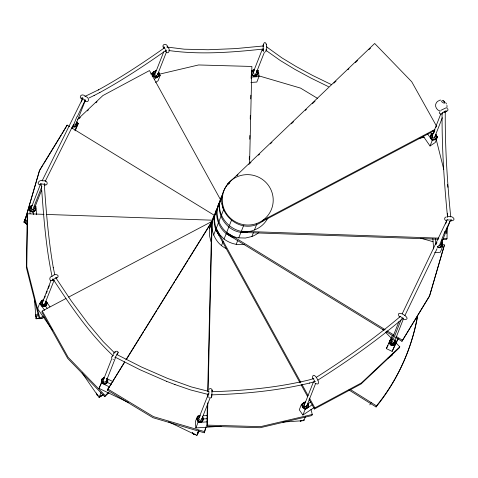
<?xml version="1.0" encoding="UTF-8"?>
<svg xmlns="http://www.w3.org/2000/svg" width="478" height="478" viewBox="0 0 478 478"><rect width="100%" height="100%" fill="white"/><g stroke="black" fill="none" stroke-linecap="round" stroke-linejoin="round"><path stroke-width="0.72" d="M211.64 394.738L211.676 396.393L211.545 395.766M442.072 113.214C441.863 147.935 444.122 182.644 447.545 217.179M445.275 110.878C444.94 146.292 447.235 181.694 450.724 216.916M155.195 71.222A3.197 3.143 21.5 0 0 152.966 75.285A3.197 3.143 21.5 0 0 157.286 77.167A3.197 3.143 21.5 0 0 158.762 72.776L158.935 72.363L158.75 75.877L155.965 77.382L153.223 75.739L153.414 72.226L156.192 70.72M153.223 75.739L153.414 72.226M158.75 75.877L158.792 72.728M44.066 214.353L27.67 213.786L26.768 266.389L39.692 317.589L39.262 318.683L44.335 317.452M211.354 222.366L209.519 228.663L209.406 235.242L211.025 241.641L211.563 240.273M211.563 229.769L211.676 223.196L213.511 216.893L215.028 214.401M213.941 215.799C208.528 227.934 214.449 243.278 226.548 248.715M446.691 233.587L446.757 229.882M442.12 239.359L446.589 239.514L447.026 238.42L447.211 227.307M447.39 216.934L447.456 213.23M447.898 187.298L447.557 184.377M308.035 404.012L308.179 403.647L307.969 407.16L305.173 408.648L302.443 406.987L302.652 403.474L305.448 401.986M302.443 406.987L302.652 403.474M310.963 409.413L312.277 414.474L311.847 415.567L260.146 427.732L206.86 426.227L207.392 403.832M207.554 397.116L207.625 394.129M207.691 391.141L211.676 223.196M206.86 426.227L207.291 425.133L207.822 402.739M207.984 396.023L208.038 393.782M208.091 391.542L212.107 222.097M249.271 159.377L249.343 156.39M249.749 139.223L249.839 135.489M250.227 119.064L250.317 115.335M250.705 98.91L250.795 95.182M251.183 78.756L251.273 75.028M249.582 163.506L251.882 66.466L198.597 64.96L159.102 74.251M208.928 391.906L208.868 393.531M436.539 243.762L436.575 242.501L436.432 242.866M441.905 244.957L442.096 242.704L441.875 246.218L439.073 247.688L437.436 246.684M24.814 220.878L24.856 219.617M24.958 220.513L24.999 219.253M34.41 206.185L35.497 206.866L35.39 210.015L32.438 211.832L29.726 210.135L29.977 206.621L32.223 205.462M29.726 210.135L29.977 206.621M35.247 210.38L35.497 206.866M106.63 378.445L107.699 379.138L107.556 382.281L104.574 384.061L101.892 382.328L102.184 378.821L104.449 377.686M101.892 382.328L102.184 378.821M107.413 382.645L107.699 379.138M262.978 46.181C265.087 36.274 268.845 49.455 265.356 51.899M166.171 50.793L166.159 51.403L165.89 50.566M439.33 111.912C438.798 113.806 441.224 114.684 442.586 113.68M442.449 112.497L442.06 113.417L443.895 112.234M113.232 354.497C113.842 350.32 120.372 349.848 117.224 354.604M112.957 355.787L113.053 355.327A1.601 1.571 21.5 0 0 113.005 355.668M124.692 361.792L107.341 390.12L153.038 417.724L204.273 432.793L205.899 427.057M204.273 432.793L205.928 427.398M27.515 222.264L24.653 221.445L39.31 171.022L43.169 164.713M24.653 221.445L39.74 169.929L67.159 125.122L69.71 126.682M441.576 244.162L444.438 244.987L429.776 295.41L401.926 341.304L395.563 337.402M30.795 206.484L29.522 206.568L27.371 212.041L27.551 214.264M26.78 223.525L23.9 222.145L26.876 214.975M27.67 213.786L27.24 214.879L26.338 267.483L39.262 318.683M24.898 222.401L24.754 222.766L27.461 224.463M31.142 208.002L40.337 184.651M32.641 209.973L41.891 186.498M32.438 211.832L35.39 210.015M34.195 208.952L41.496 190.411M67.159 125.122L62.098 133.792M81.29 101.987L82.371 99.245M73.337 125.696L76.874 116.722M75.954 124.244L85.15 100.894M75.954 126.389L72.764 126.234L72.62 126.598L75.811 126.754L77.651 123.742L76.755 122.063M75.811 126.754L77.651 123.742M76.588 122.517L78.314 123.348L75.183 130.835M52.407 330.095L37.589 308.704L39.746 303.231L40.791 302.526M35.898 314.518A3.197 3.143 21.5 0 0 36.137 316.92L35.683 315.408M46.127 301.373L47.035 303.046L45.213 306.069L42.022 305.938L40.511 303.142L42.333 300.118L43.612 300.172M42.333 300.118L40.511 303.142M42.046 303.249L50.985 280.562M42.393 318.354L36.029 318.784L38.186 313.311M44.472 298.129L45.291 296.055M46.378 293.295L47.191 291.221M48.278 288.461L49.371 285.695M42.022 305.938L40.654 302.777M44.346 305.066L54.139 280.204M66 298.493L42.279 311.023L41.849 312.116L67.715 358.422L104.754 396.686L109.062 392.569M45.213 306.069L47.035 303.046M157.698 73.498A1.601 1.571 21.5 0 1 155.72 75.381L154.758 74.622L163.721 51.845M155.965 77.382L158.893 75.512M157.65 74.389L166.314 52.383M158.421 72.668L160.232 75.279L158.075 80.752L155.601 82.413M128.439 402.518L99.012 388.369L101.987 381.199M97.058 394.595L96.915 394.959L97.99 395.653M103.362 378.606L103.905 377.238L103.356 378.373M103.463 379.753L111.894 358.345M82.037 372.876L99.089 397.493L100.978 392.707M99.747 396.328L99.603 396.692L102.579 394.912A3.197 3.143 21.5 0 1 100.535 396.28M104.574 384.061L107.556 382.281M106.146 381.486L115.67 357.317M104.754 396.686L105.19 395.593L108.416 392.504M254.523 69.931L253.244 69.878L252.091 71.831M253.107 72.692L262.356 49.21M257.033 71.132L257.935 72.811L256.112 75.829L252.922 75.691L251.559 72.531L253.244 69.878M256.292 72.829L264.454 52.114M256.112 75.829L257.935 72.811M256.728 70.409L258.473 70.296L258.986 76.582L256.829 82.049L250.872 82.455M209.519 228.663L222.234 196.38M213.612 235.074L223.74 209.358M221.475 245.644L223.089 241.545M244.27 244.264C237.184 245.62 229.804 243.296 224.057 239.078L231.603 219.928M236.174 244.413L237.793 240.309M220.633 200.174C211.073 214.628 221.9 235.702 238.761 237.847L243.72 225.263M238.761 237.847L245.423 238.038L251.888 236.514L253.501 232.41M222.461 194.857C211.216 214.299 234.124 238.713 254.469 229.948L256.841 223.931M199.846 416.027L197.516 416.183L195.359 421.656L195.866 427.941L221.147 426.233M198.489 421.656L197.139 418.495L198.489 421.656L201.68 421.799L203.514 418.782L202.314 416.547M198.681 416.207L198.824 415.842L200.103 415.902M198.681 418.656L208.474 393.794M195.866 427.941L198.023 422.468L197.874 420.58M195.43 434.371L193.518 434.287L193.662 433.922M201.871 418.8L210.027 398.084M200.264 415.89A3.197 3.143 21.5 0 0 197.044 419.714A3.197 3.143 21.5 0 0 201.65 421.835L203.514 418.782M168.573 421.817L196.87 435.422L198.758 430.63M305.03 401.944L301.439 404.346L299.288 409.819L302.909 415.047L314.04 407.597M303.685 406.67L313.478 381.808M305.173 408.648L308.113 406.796M302.909 415.047L305.06 409.574L312.218 404.788M306.864 405.75L315.528 383.75M282.851 422.062L303.871 420.64L305.484 416.535M309.051 399.22L314.434 409.001L314.865 407.907L361.458 382.908L399.769 346.777L396.119 343.055M435.667 134.258L436.838 136.511L434.98 139.51L431.795 139.331L430.325 136.517L432.184 133.517L433.456 133.589M435.906 134.605A3.197 3.143 21.5 0 1 435.494 139.229A3.197 3.143 21.5 0 1 430.863 138.363A3.197 3.143 21.5 0 1 432.082 133.894L432.184 133.517M432.13 135.961L440.8 113.961M434.03 132.227L434.843 130.153M435.936 127.393L436.749 125.32M431.795 139.331L430.469 136.152M423.251 136.194L430.039 145.987L432.196 140.52L433.247 139.815M434.412 137.801L442.299 117.773M434.98 139.51L435.123 139.146L431.939 138.967M436.838 136.511L436.695 136.875L435.817 135.19M436.121 135.083L437.448 137.001L435.291 142.474L430.039 145.987M398.305 338.645L392.133 351.39L386.373 348.623L392.271 335.413M394.547 339.792L395.79 342.009L394.009 345.056L390.819 344.973L389.265 342.2L391.046 339.153L392.324 339.189M389.265 342.2L391.046 339.153M391.028 341.645L398.873 321.73M390.819 344.973L389.409 341.836M391.775 343.359L401.024 319.884M393.83 343.228L403.295 319.196M389.176 357.323L389.032 357.687L389.69 356.612M394.009 345.056L395.79 342.009M392.133 351.39L398.019 338.209M392.916 353.302L392.109 355.357L387.628 358.351M445.592 223.955L446.679 221.212M439.27 245.835L444.982 231.334M348.904 389.97L376.061 406.969L376.497 405.87A204.608 201.119 21.5 0 0 417.605 316.454M399.769 346.777L399.339 347.87L361.027 384.007L314.434 409.001M439.073 247.688L442.019 245.853M440.806 244.802L450.276 220.764M441.977 240.458L442.491 246.797L440.34 252.264L434.616 252.653M444.438 244.987L429.346 296.503L401.926 341.304M52.592 279.499L52.287 280.018L56.816 277.581L56.201 277.557M45.117 303.99L45.057 304.122A1.601 1.571 21.5 0 1 44.454 304.677M446.763 220.573L402.267 313.676M450.635 219.79L444.403 233.144M432.1 135.967L432.919 134.927M437.029 248.769L404.836 315.665M115.013 352.083L115.079 351.945M82.951 97.966L42.142 180.821M85.347 99.896L77.293 116.578M23.9 222.145L24.993 219.88M72.184 128.69L73.152 126.676M74.897 130.416L78.314 123.348M99.012 388.369L100.093 386.128M100.38 385.543L101.199 383.846M196.87 435.422L199.063 430.893M386.373 348.623L387.999 345.259M444.916 112.211L444.767 112.515M73.068 125.272L45.087 181.646M112.408 355.823L111.499 357.819M114.535 352.872L114.851 352.34M43.946 163.452L61.321 135.053M227.713 183.934C222.246 190.913 220.77 200.527 223.955 208.808A25.573 25.137 21.5 0 0 261.036 221.469A25.573 25.137 21.5 0 0 266.796 183.349A25.573 25.137 21.5 0 0 227.713 183.934L374.68 43.48L411.719 81.738L436.51 126.12M227.283 185.028C208.982 207.763 239.215 238.205 262.452 221.356L434.514 130.536M222.031 195.95C213.797 210.505 224.6 230.223 240.918 232.374L438.398 239.227M219.82 201.889C213.63 212.148 217.006 226.261 226.214 233.611L384.103 330.382M217.669 207.362C213.797 213.648 213.791 221.678 216.193 228.508L300.871 382.466M216.857 209.083C213.397 215.309 213.421 222.975 215.763 229.601L300.082 382.908M211.736 221.738L212.495 220.495M211.3 222.838L212.065 221.589M369.811 404.854L371.215 402.566M125.869 359.892L212.417 220.561M107.341 390.12L124.65 362.252M126.228 359.719L143.537 331.851M144.32 330.585L156.909 310.324M157.698 309.057L172.253 285.623M173.042 284.356L174.613 281.823M175.402 280.556L187.991 260.289M188.78 259.022L201.363 238.755M202.152 237.488L211.987 221.655M35.539 315.773L36.209 314.709M115.479 356.923L117.755 353.523L116.871 354.09M196.996 418.859L198.824 415.842M197.522 433.008L198.537 431.413L197.719 432.841M430.325 136.517L432.04 133.882M112.103 356.594L112.019 356.713M447.486 219.575L446.643 220.149L449.463 219.898M40.869 183.701L40.021 184.275L40.827 184.09M263.515 49.336L263.067 50.178L263.312 44.287L263.683 45.249M209.041 389.325C209.914 387.843 212.286 388.728 212.083 390.395M210.923 397.863L211.826 396.292L212.053 390.006M227.821 184.514L229.434 182.966M236.969 175.767L238.05 174.739M248.817 164.45L250.968 162.389M258.502 155.189L259.584 154.155M270.351 143.866L271.964 142.325M291.341 123.802L293.498 121.747M305.34 110.43L306.416 109.396M312.337 103.738L315.032 101.169M333.871 83.16L336.028 81.105M347.87 69.782L348.946 68.754M355.405 62.582L357.556 60.521M368.867 49.718L370.48 48.176M77.526 119.476L102.889 95.558L149.483 70.559L220.525 199.726M79.252 118.532L80.334 117.516M87.349 110.902L88.424 109.886M95.982 102.758L97.058 101.742M228.347 184.024L229.942 182.518M399.62 317.075C373.467 339.213 345.295 358.888 316.412 377.285M403.336 318.073C376.539 340.963 347.566 361.195 317.87 380.118M444.922 111.416L445.143 111.249A1.536 0.705 -1.5 0 0 445.263 111.069M164.42 47.848C143.065 62.887 121.251 77.376 98.319 89.924L98.588 89.78L84.947 96.419M166.093 50.351C144.709 65.408 122.87 79.916 99.908 92.475L99.639 92.618M56.679 278.19C61.035 275.304 54.856 272.866 52.604 276.021C48.081 276.648 49.401 282.97 53.548 279.941M43.092 301.516L42.172 302.807A1.601 1.571 21.5 0 0 42.106 303.213M31.811 207.004L31.596 207.159A1.601 1.571 21.5 0 0 32.629 209.89L33.777 209.478A1.601 1.571 21.5 0 0 34.237 207.978M210.852 397.917L211.264 397.63M446.482 111.649L448.035 110.059L447.629 108.381M150.695 74.012L156.127 70.374M152.189 76.838L153.426 76.008M154.292 79.258L160.232 75.279M37.589 308.704L38.025 308.412M436.396 137.706L437.448 137.001M99.089 397.493L103.29 394.685M308.244 403.617L310.718 401.968M440.883 110.322L445.866 107.932M400.642 316.346L399.841 316.43L402.607 317.816M153.271 72.59L154.938 71.688M302.508 403.838L305.305 402.351M301.875 420.389L300.202 421.279L300.345 420.915A3.197 3.143 21.5 0 0 301.941 420.586M68.635 297.107L212.268 221.254M434.95 129.442L262.882 220.256L262.452 221.356A25.573 25.137 21.5 0 0 263.611 220.466M89.135 97.906L94.351 95.373M94.058 95.528L99.908 92.475M29.833 206.986L30.956 206.406M102.041 379.185L104.306 378.05M100.876 395.76L102.011 395.192M114.887 357.46L115.282 357.287M82.592 97.924L81.816 98.08L85.777 100.601L85.562 100.326M446.356 216.91C443.889 217.09 444.152 220.687 446.56 220.716M403.085 318.736L401.926 318.73M446.267 111.135L446.625 111.039L446.243 111.081M211.64 394.858C244.455 393.884 277.395 390.807 309.368 383.105L309.636 383.033M312.761 378.917L308.728 380.028C277.019 387.664 244.354 390.729 211.808 391.703M309.368 383.105L315.349 381.456M418.334 138.65L424.129 137.246M39.692 317.589L43.319 316.711M312.277 414.474L260.576 426.639L207.291 425.133M439.282 100.356L440.662 100.063M263.569 45.948L235.744 48.595L208.121 49.748L184.227 49.186L166.738 47.011M263.719 48.995C232.314 52.341 200.348 54.934 168.913 50.543M392.844 343.819L392.432 343.861A1.601 1.571 21.5 0 1 392.02 343.796M450.868 220.973C457.775 220.31 451.841 214.927 447.767 216.731M44.245 185.129C49.306 185.625 47.232 179.399 42.996 180.857C39.262 178.981 35.492 184.556 40.642 184.968M113.023 359.492L113.435 359.456M251.344 70.774L252.826 70.678M257.989 73.487L258.729 73.439M251.075 77.113L258.986 76.582M440.585 246.923L442.491 246.797M203.204 415.8L206.902 415.549M203.072 418.967L207.524 418.668M198.023 422.468L207.374 421.835M42.118 184.024L45.153 184.383L44.454 183.779M390.902 339.517L392.175 339.553M390.962 344.608L394.153 344.692M240.918 232.374L247.58 232.565M46.3 214.431L212.477 220.197M241.348 231.28L438.828 238.134M443.297 238.289L447.026 238.42M42.166 305.573L45.356 305.705M37.684 318.593L40.236 318.701L40.379 318.336A3.197 3.143 21.5 0 1 37.995 318.557M253.065 75.327L256.256 75.464M198.639 421.291L201.824 421.435M164.629 47.256L163.721 46.88L164.988 48.726M313.855 378.6L312.947 378.212L314.847 381.342M208.982 391.458L191.331 386.923L167.533 378.391L141.458 367.008L116.973 354.61M208.862 394.631L190.698 389.982L174.846 384.527M451.375 220.107L451.632 220.197M420.831 238.205L432.99 241.701M25.083 220.352L27.228 220.967M258.544 75.757L300.531 88.101L317.667 98.456M233.348 237.476L231.926 237.058L226.214 233.611M204.704 431.7L153.468 416.631L107.771 389.026M403.826 319.663C414.785 319.686 393.878 307.312 399.453 317.028M115.162 357.15L140.132 369.805L166.595 381.342M166.458 381.289L175.014 384.593M304.414 406.838L304.797 407.005M331.708 84.737L312.433 75.357L296.264 66.579L282.002 57.94L266.503 46.784M328.494 86.679L311.029 78.117L294.771 69.292L280.222 60.473L266.228 50.548M75.871 124.728L77.311 125.421M388.53 343.15L390.257 343.981M393.137 345.367L394.29 345.923M106.624 378.546L113.083 381.653M107.335 382.376L111.368 384.318M101.163 382.896L109.635 386.971M84.2 100.649C88.974 104.144 90.39 97.799 85.526 96.383C81.881 92.529 77.454 97.106 82.622 99.651M314.62 382.041L314.273 381.832M153.366 75.375L156.109 77.018M302.586 406.623L305.317 408.284M71.616 127.853L214.228 215.261M226.644 232.511L385.166 329.677M387.078 330.848L394.081 335.138M395.993 336.309L402.356 340.211M386.009 331.553L393.651 336.231M437.579 246.319L439.216 247.323M29.869 209.77L32.582 211.467M26.523 223.417L27.605 224.098M350.398 389.546L376.497 405.87M102.035 381.964L104.718 383.697M209.256 397.839L208.563 396.842M166.009 49.963L165.579 49.473M114.63 352.985L103.206 341.633L88 323.522L71.377 301.08L55.675 277.551M112.951 355.626C89.069 333.363 70.672 305.962 52.861 278.799M382.561 329.228L383.601 330.292M385.686 332.419L391.428 338.269M224.057 239.078L219.432 234.298L216.193 228.508M105.19 395.593L68.145 357.329L42.279 311.023M315.068 383.201C324.347 388.166 311.871 367.337 312.612 378.761M451.077 219.623L451.316 219.946M165.472 51.301C168.322 55.651 171.058 49.395 167.73 47.131C167.067 42.56 160.728 44.101 163.709 48.176M263.372 51.606L262.888 49.897L262.948 50.674M432.954 130.518L434.227 132.352M430.535 132.573L431.801 134.402M427.679 134.001L432.196 140.52M301.439 404.346L302.168 405.392M303.978 408.009L305.06 409.574M46.324 301.63L49.933 306.846M45.386 305.83L47.077 308.268M39.746 303.231L44.663 310.33M394.714 340.712L395.647 342.373M215.763 229.601L218.996 235.391M301.947 384.426L308.047 395.515M309.481 398.126L314.865 407.907M301.158 384.868L307.617 396.609M45.984 301.738L46.892 303.411M256.889 71.497L257.791 73.176M251.721 73.457L252.922 75.691M202.469 417.467L203.371 419.146M192.616 432.608L193.518 434.287M76.611 122.428L77.508 124.107M265.971 49.796L266.103 50.423L266.073 50.029M208.492 394.266L208.611 394.709M436.091 138.943L443.733 169.23M221.911 203.503L223.525 209.908M54.785 274.82L53.255 267.477L53.315 267.805C48.517 240.07 46.175 211.975 44.275 183.916M52.024 276.284C45.613 245.776 43.516 214.544 41.233 183.516M256.304 72.333L256.345 72.74A1.601 1.571 21.5 0 1 253.585 73.732L253.155 72.602A1.601 1.571 21.5 0 1 253.997 71.276M201.877 418.304L201.919 418.71A1.601 1.571 21.5 0 1 199.159 419.702L198.729 418.567A1.601 1.571 21.5 0 1 198.973 417.79M118.09 352.262L118.126 352.674M114.977 352.866L114.941 352.489M435.434 238.63L435.894 244.258M432.835 238.612L433.677 248.99M303.769 419.379L303.871 420.64M256.656 76.737L256.525 75.166A1.601 1.571 21.5 0 0 257.433 72.405M197.516 416.183L197.665 418.071M35.886 206.143L36.579 214.736M33.131 211.593L33.37 214.55M29.522 206.568L30.102 213.648M34.392 298.625L36.029 318.784M266.473 44.036L266.527 44.812M212.083 390.442L212.107 390.783M258.873 232.505A25.573 25.137 21.5 0 1 251.888 236.514M267.883 218.022A25.573 25.137 21.5 0 1 254.469 229.948M417.431 316.095A204.608 201.119 21.5 0 1 376.061 406.969M444.247 111.649A1.631 0.747 -1.5 0 1 443.841 111.697M440.262 111.129A5.861 5.318 29.1 0 1 436.605 102.358L437.621 101.396A5.861 5.318 29.1 0 1 438.888 100.739M443.279 100.924A5.861 5.318 29.1 0 1 444.606 101.689M445.699 102.74A5.861 5.318 29.1 0 1 446.5 104.001M446.942 105.393A5.861 5.318 29.1 0 1 446.667 108.171M432.136 135.842A1.601 1.571 21.5 0 0 434.388 137.736L435.177 136.828A1.601 1.571 21.5 0 0 435.213 136.009M434.855 137.562A1.601 1.571 21.5 0 1 434.586 137.873M432.65 138.017A1.601 1.571 21.5 0 1 432.333 137.748M432.094 137.407A1.601 1.571 21.5 0 1 431.993 136.206M435.87 134.7A3.197 3.143 21.5 0 1 435.673 139.146A3.197 3.143 21.5 0 1 431.162 138.895A3.197 3.143 21.5 0 1 431.365 134.449M445.024 111.213A1.601 1.571 21.5 0 1 444.815 112.396M440.847 243.828A1.601 1.571 21.5 0 1 440.393 245.334L439.252 245.752A1.601 1.571 21.5 0 1 438.463 245.513M441.463 242.519A3.197 3.143 21.5 0 1 437.484 247.329M435.96 244.545A3.197 3.143 21.5 0 1 436.952 242.352M394.147 341.555A1.601 1.571 21.5 0 1 392.988 343.455L391.781 343.264A1.601 1.571 21.5 0 1 391.823 340.539M391.064 343.037A1.601 1.571 21.5 0 1 390.861 342.248M394.051 342.332A1.601 1.571 21.5 0 1 393.824 343.108M394.762 340.163A3.197 3.143 21.5 0 1 394.26 344.955A3.197 3.143 21.5 0 1 389.558 343.58A3.197 3.143 21.5 0 1 391.691 339.266M390.377 356.241A3.197 3.143 21.5 0 1 388.417 357.658M403.163 318.545A1.601 1.571 21.5 0 1 401.95 318.671M306.978 405.189A1.601 1.571 21.5 0 1 304.94 406.641L303.984 405.882A1.601 1.571 21.5 0 1 304.611 403.749M306.768 405.959A1.601 1.571 21.5 0 1 305.621 407.035M304.092 406.575A1.601 1.571 21.5 0 1 303.841 406.246M307.993 404.149A3.197 3.143 21.5 0 1 306.225 408.63A3.197 3.143 21.5 0 1 302.042 406.085A3.197 3.143 21.5 0 1 305.263 402.488M314.703 381.88A1.601 1.571 21.5 0 1 314.321 381.713M199.236 417.473A1.601 1.571 21.5 0 1 199.577 417.24M201.268 420.168A1.601 1.571 21.5 0 1 200.933 420.401M202.487 416.918A3.197 3.143 21.5 0 1 201.65 421.835M198.543 431.359A3.197 3.143 21.5 0 1 197.534 433.54M195.245 434.359A3.197 3.143 21.5 0 1 193.028 433.337M195.209 434.448A3.197 3.143 21.5 0 1 192.509 432.751M198.507 431.449A3.197 3.143 21.5 0 1 198.029 433.002M208.659 394.589A1.601 1.571 21.5 0 1 208.516 394.207M103.792 379.371A1.601 1.571 21.5 0 0 103.523 379.687L103.308 380.87A1.601 1.571 21.5 0 0 106.212 381.414L106.427 380.231A1.601 1.571 21.5 0 0 106.283 379.843M106.068 381.779A1.601 1.571 21.5 0 1 105.799 382.089M103.863 382.233A1.601 1.571 21.5 0 1 103.547 381.964M107.042 378.833A3.197 3.143 21.5 0 1 106.391 383.613A3.197 3.143 21.5 0 1 101.73 382.089A3.197 3.143 21.5 0 1 104.001 377.847M98.127 395.826A3.197 3.143 21.5 0 1 97.016 394.607M96.735 393.83A3.197 3.143 21.5 0 1 96.664 393.012M42.315 302.443A1.601 1.571 21.5 0 0 44.597 304.307L45.374 303.387A1.601 1.571 21.5 0 0 45.249 302.186M43.241 304.779A1.601 1.571 21.5 0 1 42.859 304.606M42.542 304.343A1.601 1.571 21.5 0 1 42.297 304.008M46.031 301.248A3.197 3.143 21.5 0 1 45.685 305.872A3.197 3.143 21.5 0 1 41.042 305.072A3.197 3.143 21.5 0 1 42.201 300.584M42.978 300.304A3.197 3.143 21.5 0 1 43.809 300.232M46.067 301.152A3.197 3.143 21.5 0 1 45.255 306.075A3.197 3.143 21.5 0 1 40.642 303.972A3.197 3.143 21.5 0 1 43.845 300.136M40.457 318.252A3.197 3.143 21.5 0 1 38.849 318.605M36.101 317.01A3.197 3.143 21.5 0 1 35.862 314.608M30.986 209.023A1.601 1.571 21.5 0 1 31.184 207.834M35.354 207.35A3.197 3.143 21.5 0 1 33.789 211.712A3.197 3.143 21.5 0 1 29.505 209.746A3.197 3.143 21.5 0 1 31.811 205.725M35.39 207.261A3.197 3.143 21.5 0 1 33.824 211.623A3.197 3.143 21.5 0 1 29.54 209.657A3.197 3.143 21.5 0 1 31.847 205.636M27.676 224.033A3.197 3.143 21.5 0 1 24.964 222.336M24.593 220.746A3.197 3.143 21.5 0 1 25.597 218.56M27.64 224.122A3.197 3.143 21.5 0 1 24.928 222.431M24.635 221.655A3.197 3.143 21.5 0 1 25.561 218.655M76.02 123.258A1.601 1.571 21.5 0 1 74.819 125.128L73.612 124.913A1.601 1.571 21.5 0 1 73.295 124.644M75.667 124.806A1.601 1.571 21.5 0 1 75.404 125.122M73.851 125.451A1.601 1.571 21.5 0 1 73.469 125.278M76.677 121.878A3.197 3.143 21.5 0 1 72.638 126.64M154.758 74.622A1.601 1.571 21.5 0 1 155.039 72.728M155.374 72.489A1.601 1.571 21.5 0 1 155.762 72.339M156.79 75.62A1.601 1.571 21.5 0 1 156.402 75.763M154.866 75.321A1.601 1.571 21.5 0 1 154.615 74.986M154.412 74.198A1.601 1.571 21.5 0 1 154.639 73.415M158.798 72.686A3.197 3.143 21.5 0 1 157.322 77.078A3.197 3.143 21.5 0 1 153.002 75.195A3.197 3.143 21.5 0 1 155.231 71.126M255.694 74.198A1.601 1.571 21.5 0 1 255.36 74.431M256.871 71.037A3.197 3.143 21.5 0 1 256.722 75.482A3.197 3.143 21.5 0 1 252.217 75.285M251.834 71.467A3.197 3.143 21.5 0 1 253.035 70.368M256.907 70.941A3.197 3.143 21.5 0 1 256.435 75.649A3.197 3.143 21.5 0 1 251.763 74.52M251.87 71.377A3.197 3.143 21.5 0 1 253.071 70.272M253.854 69.991A3.197 3.143 21.5 0 1 254.684 69.925M390.908 342.971A1.601 1.571 21.5 0 1 390.825 342.565M393.98 342.762A1.601 1.571 21.5 0 1 393.854 343.15M306.619 406.366A1.601 1.571 21.5 0 1 306.081 406.981M304.492 407.089A1.601 1.571 21.5 0 1 304.145 406.862M303.865 406.551A1.601 1.571 21.5 0 1 303.673 406.186M198.788 420.048A1.601 1.571 21.5 0 1 198.597 419.678M44.914 304.426A1.601 1.571 21.5 0 1 44.603 304.695M43.014 304.803A1.601 1.571 21.5 0 1 42.662 304.576M42.13 303.088A1.601 1.571 21.5 0 1 42.255 302.699M33.795 209.967A1.601 1.571 21.5 0 1 33.424 210.153M76.002 124.34A1.601 1.571 21.5 0 1 75.649 125.075M444.833 102.4L444.486 103.129A1.064 0.741 45.2 0 1 443.596 102.967L442.084 102.059A1.721 1.237 6.3 0 1 441.618 101.33C441.917 99.657 444.749 101.061 444.833 102.4M82.055 98.109L81.702 98.026L82.114 98.163"/></g></svg>
